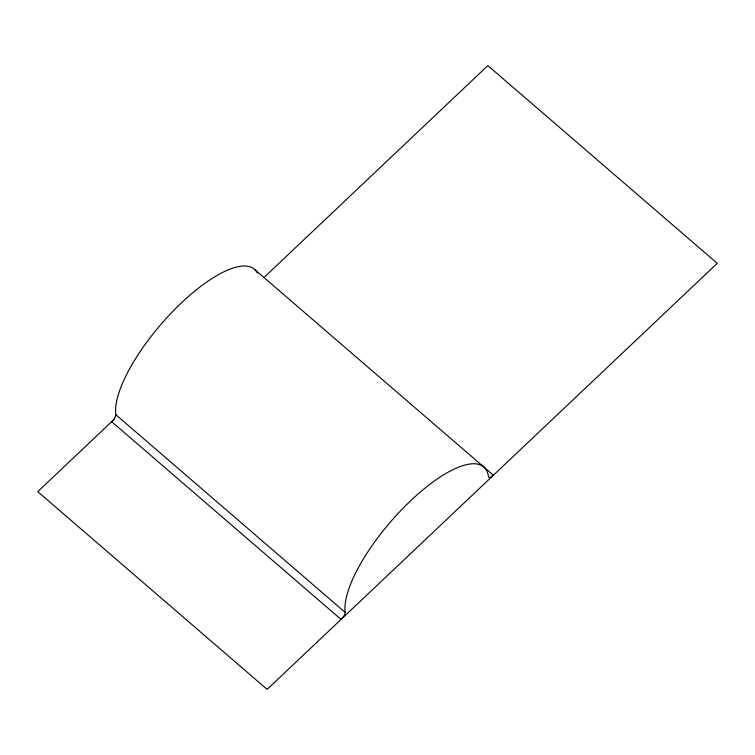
<?xml version="1.0" encoding="UTF-8"?>
<svg xmlns="http://www.w3.org/2000/svg" width="755" height="755" viewBox="0 0 755 755"><rect width="100%" height="100%" fill="white"/><g stroke="black" fill="none" stroke-linecap="round" stroke-linejoin="round"><path stroke-width="1.13" d="M114.241 419.261L37.75 491.665L267.138 689.4L717.25 263.335L487.862 65.6L263.995 277.51M255.133 269.922L493.383 475.244A6.436 2.18 -49.2 0 1 488.504 476.735A102.491 34.739 -49.2 0 0 413.24 498.328A102.491 34.739 -49.2 0 0 344.95 609.37L345.186 612.399A6.436 2.18 -49.2 0 1 341.062 619.43L111.674 421.696A6.436 2.18 -49.2 0 0 115.798 414.665L115.562 411.645A102.491 34.739 -49.2 0 1 178.378 305.794A102.491 34.739 -49.2 0 1 257.38 273.093M115.798 414.665L345.186 612.399"/></g></svg>
